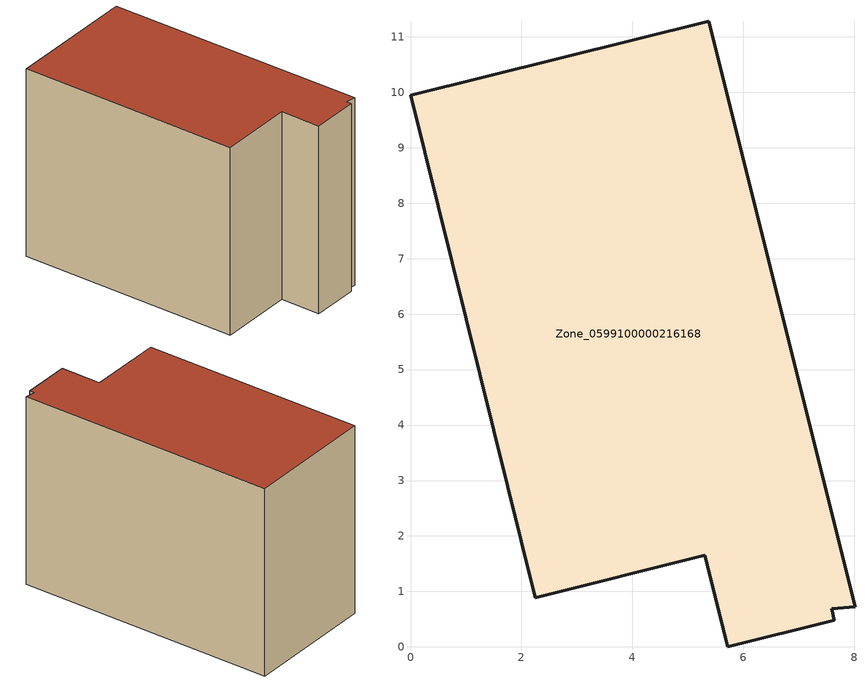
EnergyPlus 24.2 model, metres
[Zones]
Zone_0599100000216168
 floor ground (C_G): 0,9.94 5.38,11.28 8.02,0.72 7.59,0.69 7.64,0.48 5.72,0 5.31,1.65 2.25,0.89 z0
 wall outside (C_F): 5.38,11.28 0,9.94 2.25,0.89 5.31,1.65 5.72,0 7.64,0.48 7.59,0.69 8.02,0.72 5.38,11.28 z0:8.03
 roof outside (C_R): 8.02,0.72 5.38,11.28 0,9.94 2.25,0.89 5.31,1.65 5.72,0 7.64,0.48 7.59,0.69 z8.03
[BUILDING]
Pand.0599100000216168: North Axis=0; Terrain=City; Loads Convergence Tolerance Value=0.04; Temperature Convergence Tolerance Value=0.4; Solar Distribution=FullExterior; Maximum Number of Warmup Days=25; Minimum Number of Warmup Days=1
[Site:Location]
Rotterdam.The.Hague.AP_ZH_NLD Design_Conditions: Latitude=51.96; Longitude=4.45; Time Zone=1; Elevation=-4.5
[SITE:GROUNDTEMPERATURE:BUILDINGSURFACE]
18, 18, 18, 18, 18, 18, 18, 18, 18, 18, 18, 18
[MATERIAL] Thermal Absorptance=0.9; Solar Absorptance=0.7; Visible Absorptance=0.7
Name | Roughness | Thickness | Conductivity | Density | Specific Heat
G.TI.1975-1991 | MediumSmooth | 0.15 | 0.288461 | 540 | 1210
F.TI.1975-1991 | Rough | 0.3 | 0.230769 | 1920 | 840
R.TI.1975-1991 | MediumRough | 0.2 | 0.153846 | 1500 | 1000
[CONSTRUCTION]
C_G: G.TI.1975-1991
C_F: F.TI.1975-1991
C_R: R.TI.1975-1991
[ZONE]
Zone_0599100000216168: Type=1; Multiplier=1; Ceiling Height=Autocalculate; Volume=Autocalculate; Floor Area=autocalculate; Part of Total Floor Area=Yes
[ZONEINFILTRATION:DESIGNFLOWRATE]
Infil_Zone_0599100000216168: Zone or ZoneList or Space or SpaceList=Zone_0599100000216168; Schedule=AlwaysOn; Design Flow Rate Calculation Method=Flow/Area; Flow Rate per Floor Area=0.003; Constant Term Coefficient=1; Temperature Term Coefficient=0; Velocity Term Coefficient=0; Velocity Squared Term Coefficient=0
[HVACTEMPLATE:ZONE:IDEALLOADSAIRSYSTEM]
Zone_0599100000216168: Maximum Heating Supply Air Temperature=50; Minimum Cooling Supply Air Temperature=13; Maximum Heating Supply Air Humidity Ratio=0.0156; Minimum Cooling Supply Air Humidity Ratio=0.0077; Heating Limit=NoLimit; Cooling Limit=NoLimit; Dehumidification Control Type=ConstantSensibleHeatRatio; Cooling Sensible Heat Ratio=0.7; Dehumidification Setpoint=60; Humidification Control Type=None; Humidification Setpoint=30; Outdoor Air Method=None; Outdoor Air Flow Rate per Person=0.00944; Outdoor Air Flow Rate per Zone Floor Area=0; Outdoor Air Flow Rate per Zone=0; Demand Controlled Ventilation Type=None; Outdoor Air Economizer Type=NoEconomizer; Heat Recovery Type=None; Sensible Heat Recovery Effectiveness=0.7; Latent Heat Recovery Effectiveness=0.65
[ZONECONTROL:THERMOSTAT]
ThermostatControl_Zone_0599100000216168: Zone or ZoneList=Zone_0599100000216168; Control Type Schedule=DualSetpointControlType; Control 1=Thermostat_Zone_0599100000216168; Temperature Difference Between Cutout And Setpoint=0
[THERMOSTATSETPOINT:DUALSETPOINT]
Thermostat_Zone_0599100000216168: Heating Setpoint Temperature Schedule=HeatingSetpoint_Zone_0599100000216168; Cooling Setpoint Temperature Schedule=CoolingSetpoint_Zone_0599100000216168
[SCHEDULE:COMPACT]
HeatingSetpoint_Zone_0599100000216168: Through: 12/31, For: AllDays, Until: 24:00, 21
CoolingSetpoint_Zone_0599100000216168: Through: 12/31, For: AllDays, Until: 24:00, 24
DualSetpointControlType: Through: 12/31, For: AllDays, Until: 24:00, 4
AlwaysOn: Through: 12/31, For: AllDays, Until: 24:00, 1
